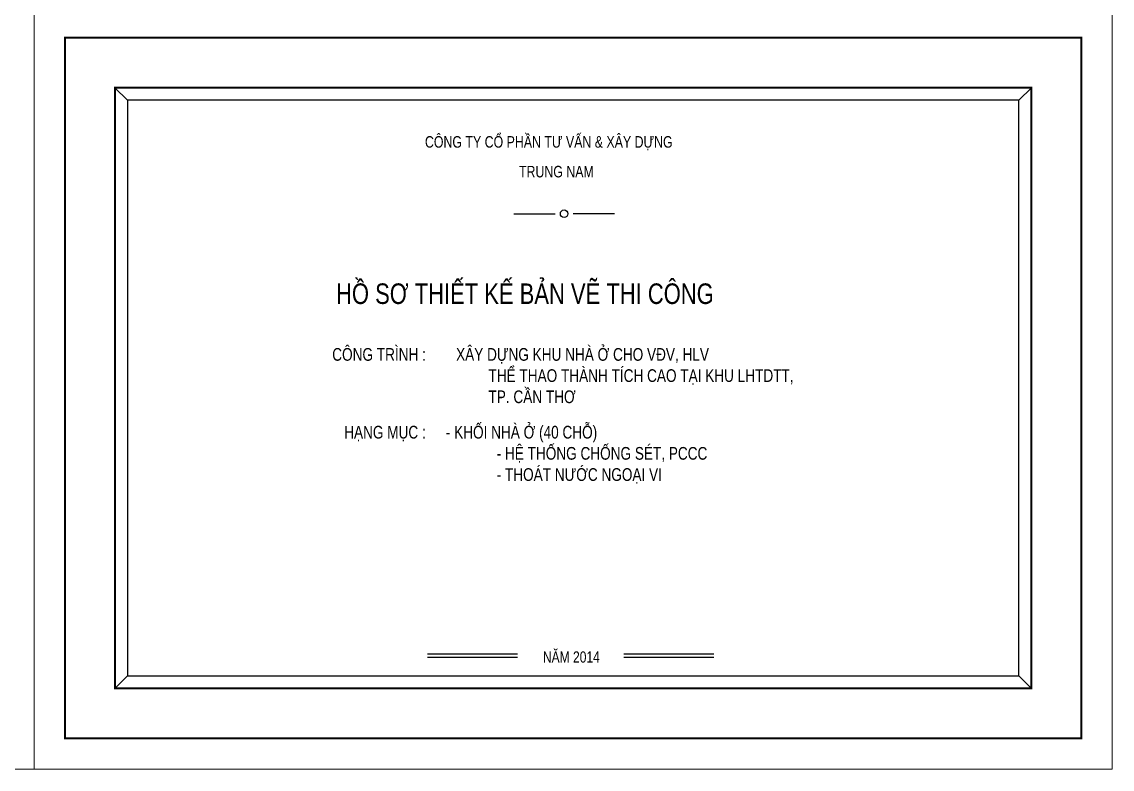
# Model space of a CAD drawing. Header units: millimetres. Extents: x 120 to 288, y 58 to 216.
# Drawn here: x 245.27 to 287.75, y 58.05 to 87.16 of the extents above; entities that cross this region are included whole.
import ezdxf
from ezdxf.enums import TextEntityAlignment as Align

# ---------------------------------------------------------------- set-up
doc = ezdxf.new("R2010")
doc.units = ezdxf.units.MM
doc.header["$LTSCALE"] = 0.3
doc.header["$MEASUREMENT"] = 0
doc.layers.get('DEFPOINTS').update_dxf_attribs({"linetype": 'CONTINUOUS', "lineweight": 13})
for name, color, linetype in [('CHU-H', 3, 'CONTINUOUS'), ('K-TEN', 5, 'CONTINUOUS'), ('LAYER7', 7, 'CONTINUOUS'), ('TO-H', 9, 'CONTINUOUS')]:
    doc.layers.add(name, color=color, linetype=linetype)
doc.styles.add('VN-BOOK', font='vbookmn.TTF', dxfattribs={"width": 0.8})

msp = doc.modelspace()

# ---------------------------------------------------------------- linework, layer by layer
at = {"layer": 'DEFPOINTS', "linetype": 'Continuous', "ltscale": 0.08}
msp.add_lwpolyline([(203.74885, 58.04536), (245.74885, 58.04536), (245.74885, 87.74536), (203.74885, 87.74536)], close=True, dxfattribs=at)
at = {"layer": 'DEFPOINTS', "linetype": 'Continuous'}
msp.add_lwpolyline([(245.74885, 58.04536), (287.74885, 58.04536), (287.74885, 87.74536), (245.74885, 87.74536)], close=True, dxfattribs=at)
at = {"layer": 'K-TEN', "ltscale": 800, "const_width": 0.078}
msp.add_lwpolyline([(286.54885, 86.54536), (246.94885, 86.54536), (246.94885, 59.24536), (286.54885, 59.24536)], close=True, dxfattribs=at)
at = {"layer": 'LAYER7', "ltscale": 800}
for p, q in [((249.38635, 84.10786), (248.89885, 84.59536)), ((284.11135, 84.10786), (284.59885, 84.59536)), ((264.43217, 79.68663), (266.05095, 79.68663)), ((268.36216, 79.68663), (266.74338, 79.68663)), ((249.38635, 61.68286), (248.89885, 61.19536)), ((284.59885, 61.19536), (284.11135, 61.68286))]:
    msp.add_line(p, q, dxfattribs=at)
at = {"layer": 'LAYER7', "ltscale": 800, "const_width": 0.078}
msp.add_lwpolyline([(284.59885, 84.59536), (248.89885, 84.59536), (248.89885, 61.19536), (284.59885, 61.19536), (284.59885, 84.59536)], dxfattribs=at)
at = {"layer": 'LAYER7', "ltscale": 800}
msp.add_lwpolyline([(284.11135, 84.10786), (249.38635, 84.10786), (249.38635, 61.68286), (284.11135, 61.68286)], close=True, dxfattribs=at)
msp.add_circle((266.39716, 79.68663), 0.14742, dxfattribs=at)
at = {"layer": 'TO-H', "ltscale": 800}
for p, q in [((264.58409, 62.52119), (261.07554, 62.52119)), ((272.22797, 62.52119), (268.71943, 62.52119)), ((264.58409, 62.4001), (261.07554, 62.4001)), ((272.22797, 62.4001), (268.71943, 62.4001))]:
    msp.add_line(p, q, dxfattribs=at)

# ---------------------------------------------------------------- texts
at = {"layer": 'CHU-H', "style": 'VN-BOOK', "width": 0.8}
msp.add_text('NAÊM 2014', height=0.43875, dxfattribs=at).set_placement((266.67863, 62.47001), align=Align.MIDDLE)
at = {"layer": 'CHU-H', "attachment_point": 1, "style": 'VN-BOOK'}
for s, insert, char_height, width in [('COÂNG TY COÅ PHAÀN TÖ VAÁN & XAÂY DÖÏNG ', (260.97476, 82.71096), 0.45, 17.6887363), ('TRUNG NAM', (264.63775, 81.55302), 0.45, 8.8207898), ('HOÀ SÔ THIEÁT KEÁ BAÛN VEÕ THI COÂNG', (257.51178, 76.97153), 0.8, 19.7717733), ('COÂNG TRÌNH :        XAÂY DÖÏNG KHU NHAØ ÔÛ CHO VÑV, HLV \\P^I^I^I THEÅ THAO THAØNH TÍCH CAO TAÏI KHU LHTDTT, \\P^I^I^I TP. CAÀN THÔ', (257.36354, 74.45309), 0.495, 42.7797911), ('HAÏNG MUÏC :     ^I- KHOÁI NHAØ ÔÛ (40 CHOÃ)\\P^I^I^I- HEÄ THOÁNG CHOÁNG SEÙT, PCCC\\P^I^I^I- THOAÙT NÖÔÙC NGOAÏI VI\\P^I^I^I', (257.8286, 71.42316), 0.495, 26.005159)]:
    msp.add_mtext(s, dxfattribs=dict(at, insert=insert, char_height=char_height, width=width))

doc.saveas('drawing.dxf')
